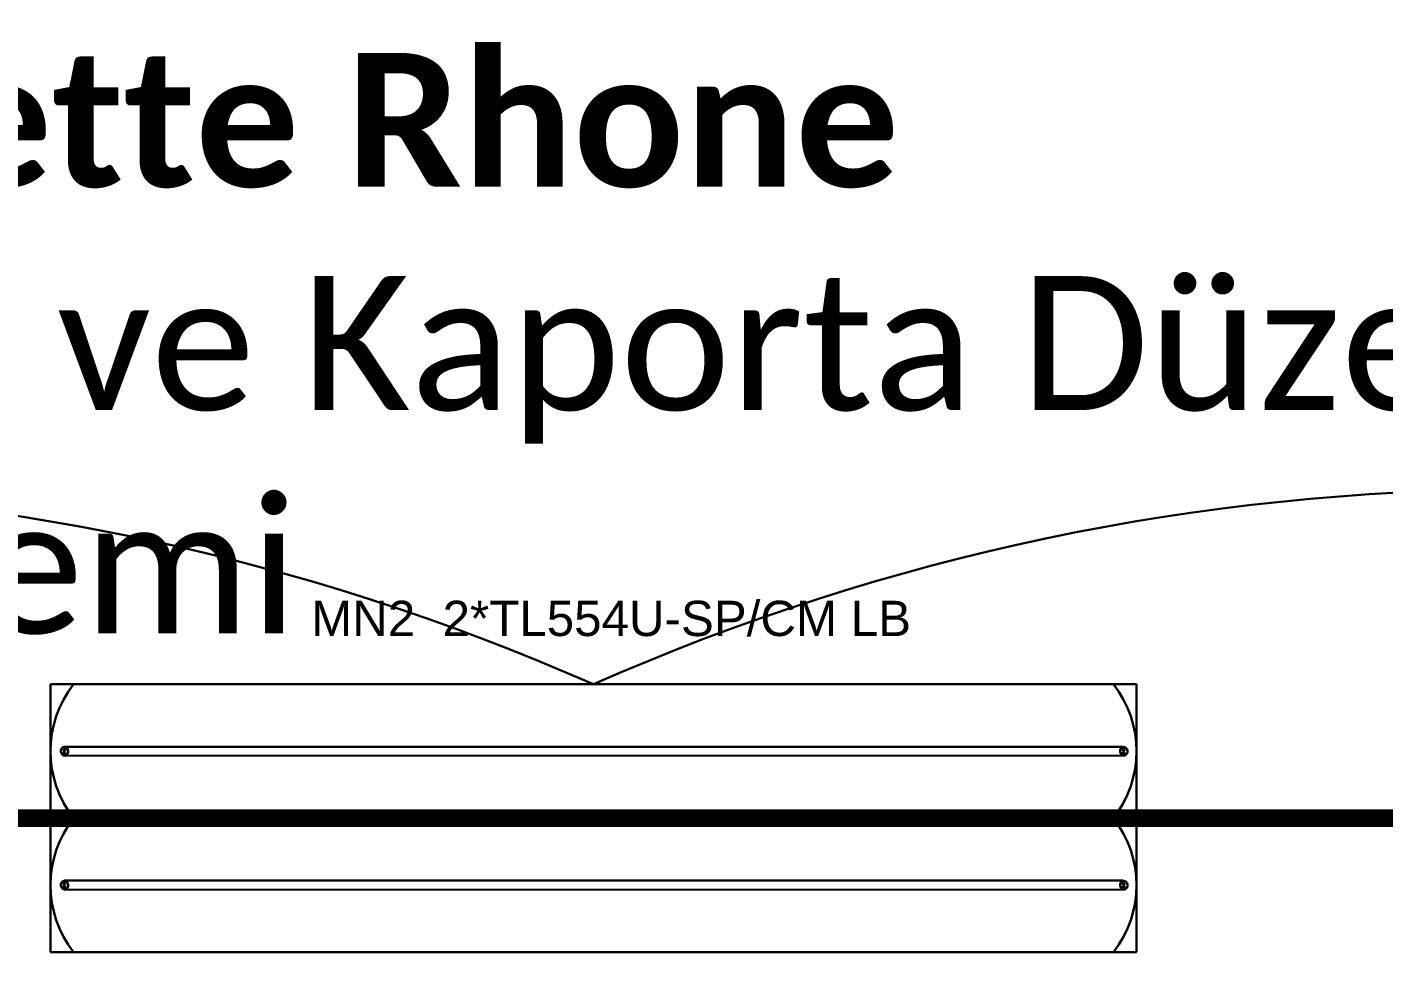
# Model space of a CAD drawing. Header units: metres. Extents: x -13316 to 152404, y -3899 to 30226.
# Drawn here: x 4306.6 to 4458.5, y 733.1 to 838.6 of the extents above; entities that cross this region are included whole.
import ezdxf

# ---------------------------------------------------------------- set-up
doc = ezdxf.new("R2010")
doc.units = ezdxf.units.M
doc.header["$LTSCALE"] = 100
doc.header["$MEASUREMENT"] = 0
doc.linetypes.add('HIDDEN', pattern=[0.375, 0.25, -0.125])
doc.layers.get('0').update_dxf_attribs({"color": 9, "lineweight": 9})
for name, color, linetype, lineweight in [('06D', 9, 'Continuous', 9), ('32-ekipman', 9, 'Continuous', 9), ('E-2x54 W SIVAÜSTÜ FLUORESAN YÜKSEK TAVAN ARMATÜRÜ', 7, 'Continuous', 30), ('E-KABLO', 7, 'Continuous', 30)]:
    doc.layers.add(name, color=color, linetype=linetype, lineweight=lineweight)
doc.styles.add('Arial', font='arial.ttf', dxfattribs={"height": 2.5})
doc.styles.get("Standard").update_dxf_attribs({"font": 'ARIALN.TTF'})

# ---------------------------------------------------------------- blocks, each defined once
blk = doc.blocks.new('2x54 W SIVAÜSTÜ FLUORESAN YÜKSEK TAVAN ARMATÜRÜ')
at = {"layer": 'E-2x54 W SIVAÜSTÜ FLUORESAN YÜKSEK TAVAN ARMATÜRÜ', "color": 4}
for p, q in [((-60.8, 15), (-60.8, -15)), ((-60.8, 15), (60.8, 15)), ((60.8, 15), (60.8, 0)), ((-60, 0), (-15, 0)), ((15, 0), (60, 0)), ((60.8, 0), (60.8, -15)), ((-60.8, -15), (60.8, -15))]:
    blk.add_line(p, q, dxfattribs=at)
at = {"layer": 'E-2x54 W SIVAÜSTÜ FLUORESAN YÜKSEK TAVAN ARMATÜRÜ', "color": 7}
for p, q in [((-59.27, 8.01), (59.32, 8.01)), ((-59.16, 7.01), (59.44, 7)), ((-60.8, 0), (60.8, 0)), ((-59.27, -6.99), (59.32, -6.99)), ((-59.16, -7.99), (59.44, -8))]:
    blk.add_line(p, q, dxfattribs=at)
for centre in [(-59.23, 7.63), (59.36, 7.63), (-59.23, 7.33), (59.36, 7.33), (-59.23, -7.37), (-59.23, -7.67), (59.36, -7.37), (59.36, -7.67)]:
    blk.add_circle(centre, 0.11, dxfattribs=at)
for centre, radius, start, end in [((-48.66, 7.5), 12.14, 141.86, 218.14), ((48.66, 7.5), 12.14, 321.86, 38.14), ((-59.12, 7.51), 0.515, 106.8674, 266.7612), ((-59.32, 7.49), 0.519, 289.2244, 84.4042), ((59.47, 7.51), 0.515, 106.8674, 266.7612), ((59.27, 7.49), 0.519, 289.2244, 84.4042), ((-48.66, -7.5), 12.14, 141.86, 218.14), ((48.66, -7.5), 12.14, 321.86, 38.14), ((-59.12, -7.49), 0.515, 106.8674, 266.7612), ((-59.32, -7.51), 0.519, 289.2244, 84.4042), ((59.47, -7.49), 0.515, 106.8674, 266.7612), ((59.27, -7.51), 0.519, 289.2244, 84.4042)]:
    blk.add_arc(centre, radius, start, end, dxfattribs=at)
at = {"layer": 'E-2x54 W SIVAÜSTÜ FLUORESAN YÜKSEK TAVAN ARMATÜRÜ', "color": 7, "style": 'Arial'}
blk.add_text('MN2  2*TL554U-SP/CM LB', height=3.9508, dxfattribs=at).set_placement((-31.61, 20.4))
blk = doc.blocks.new('p-işyeri')
at = {"color": 0, "const_width": 2}
blk.add_lwpolyline([(200, 0), (200, 700), (-200, 700), (-200, 0)], close=True, dxfattribs=at)
blk = doc.blocks.new('2.bod.Mimari')
at = {"layer": '06D', "color": 89, "linetype": 'HIDDEN', "true_color": 0x2e4d23, "rotation": 90}
for p in [(4390, -8000), (4390, -8400)]:
    blk.add_blockref('p-işyeri', p, dxfattribs=at)
at = {"layer": '32-ekipman', "ltscale": 2, "insert": (3948.17, -8114.29), "char_height": 15, "width": 271.9443, "attachment_point": 1}
blk.add_mtext('{\\fCalibri|b1|i0|c162|p34;Celette Rhone\\P\\fCalibri|b0|i0|c162|p34;Şasi ve Kaporta Düzeltme Sistemi }', dxfattribs=at)

msp = doc.modelspace()

# ---------------------------------------------------------------- linework, layer by layer
at = {"layer": 'E-KABLO', "color": 6}
for centre, start, end in [((4266.67, 531.07), 66.1674, 113.8326), ((4473.33, 531.08), 66.167, 113.833)]:
    msp.add_arc(centre, 255.73, start, end, dxfattribs=at)

# ---------------------------------------------------------------- block references
msp.add_blockref('2.bod.Mimari', (320, 8950))
at = {"layer": 'E-2x54 W SIVAÜSTÜ FLUORESAN YÜKSEK TAVAN ARMATÜRÜ', "color": 6}
msp.add_blockref('2x54 W SIVAÜSTÜ FLUORESAN YÜKSEK TAVAN ARMATÜRÜ', (4370, 750), dxfattribs=at)

doc.saveas('drawing.dxf')
